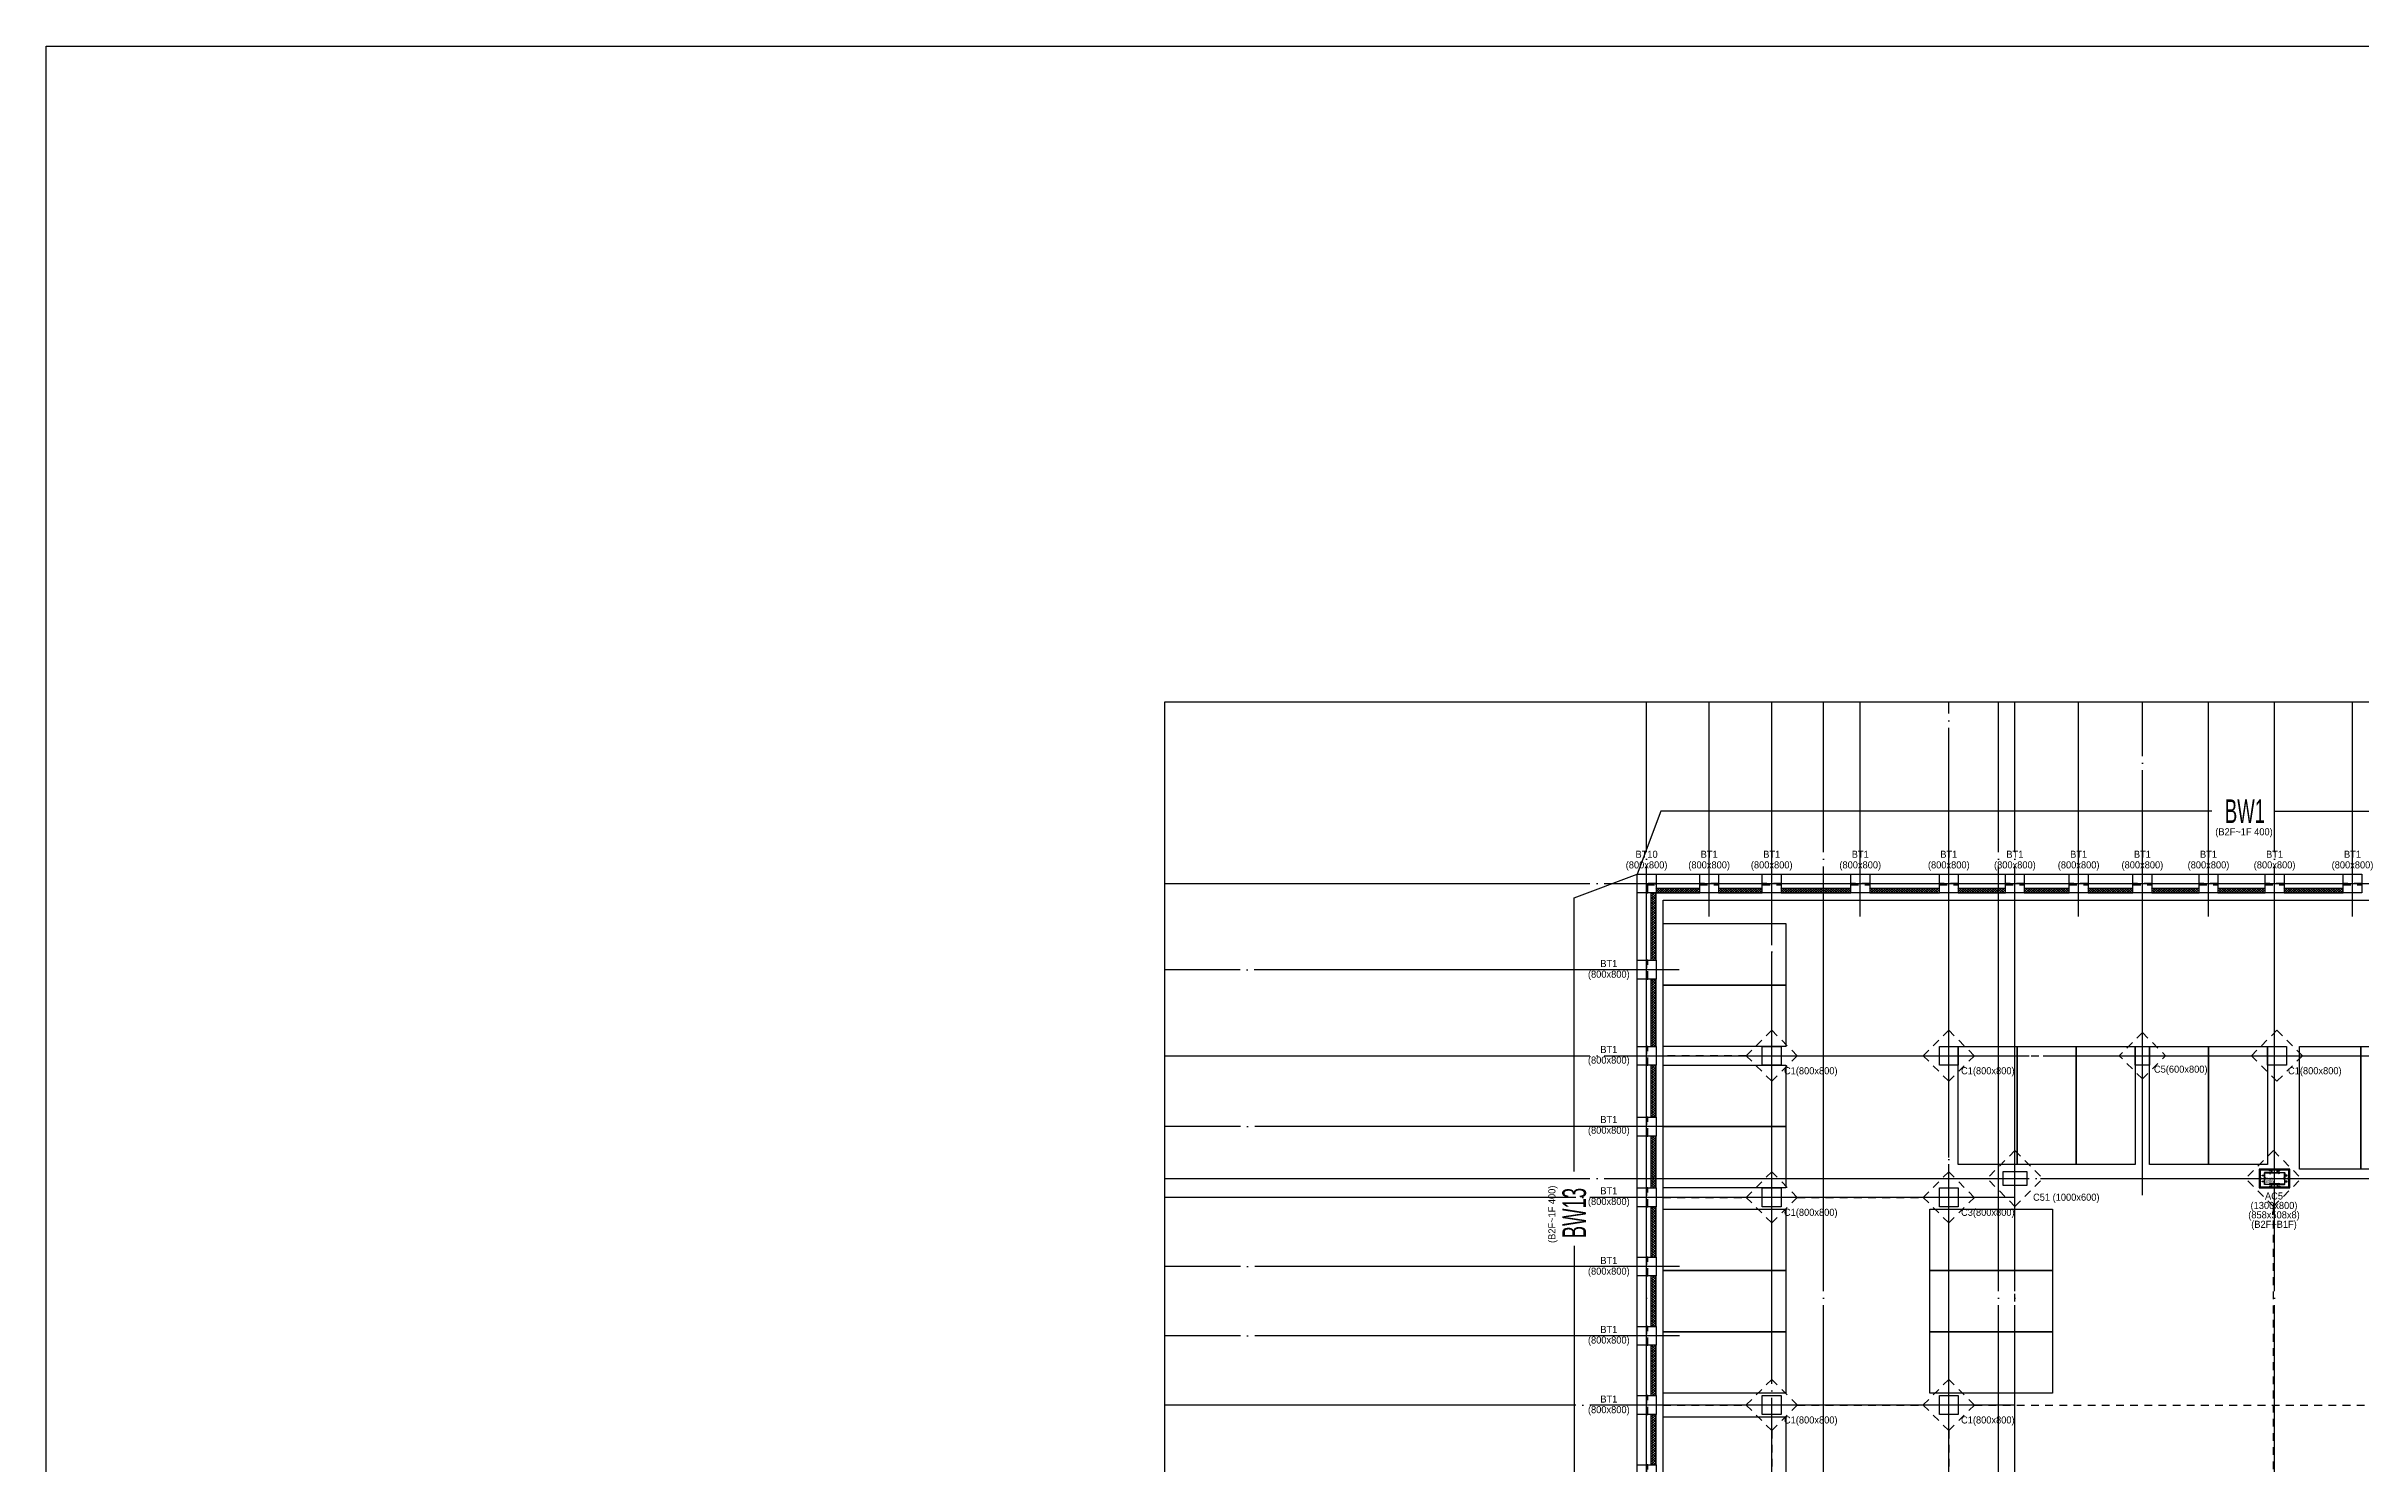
# Model space of a CAD drawing. Header units: millimetres. Extents: x -47382 to 204618, y -51045 to 127155.
# Drawn here: x -47382 to 50689, y 67041 to 127155 of the extents above; entities that cross this region are included whole.
import ezdxf
from ezdxf.enums import TextEntityAlignment as Align

# ---------------------------------------------------------------- set-up
doc = ezdxf.new("R2010")
doc.units = ezdxf.units.MM
doc.header["$LTSCALE"] = 300
doc.header["$MEASUREMENT"] = 0
doc.linetypes.add('CEN', pattern=[62, 60, -1, 0, -1])
doc.linetypes.add('HID', pattern=[2, 1.1, -0.9])
doc.layers.get('0').update_dxf_attribs({"linetype": 'CONTINUOUS'})
doc.layers.get('Defpoints').update_dxf_attribs({"color": 153, "linetype": 'CONTINUOUS'})
for name, color, linetype in [('A-CEN', 1, 'CEN'), ('A-FLOR-PFIX', 6, 'CONTINUOUS'), ('A-FLOR-PKNG-TYP1', 95, 'CONTINUOUS'), ('A-ST-AXIS-CEN', 252, 'CEN'), ('A-ST-COL', 2, 'CONTINUOUS'), ('A-ST-CONC', 2, 'CONTINUOUS'), ('A-WALL-MASN', 3, 'CONTINUOUS'), ('AA-CJ', 4, 'HID'), ('Bound', 9, 'CONTINUOUS'), ('HID', 7, 'HID'), ('블럭', 5, 'CONTINUOUS')]:
    doc.layers.add(name, color=color, linetype=linetype)
doc.layers.add('Defpoint', color=161, linetype='CONTINUOUS', plot=False)
doc.layers.add('보조근', color=7, linetype='CONTINUOUS', lineweight=0)
doc.styles.add('ksm', font='')
doc.styles.add('SH_대대리576', font='NanumGothicBold.ttf')
doc.styles.add('돋움', font='')
doc.styles.get('ksm').set_extended_font_data('Dotum')
doc.styles.get('돋움').set_extended_font_data('Dotum')

# ---------------------------------------------------------------- blocks, each defined once
blk = doc.blocks.new('xbar')
at = {"layer": 'Defpoints'}
blk.add_lwpolyline([(-21, 21), (21, 21), (21, -21), (-21, -21)], close=True, dxfattribs=at)
at = {"layer": '보조근'}
for p, q in [((-21, -21), (21, 21)), ((-21, 21), (21, -21))]:
    blk.add_line(p, q, dxfattribs=at)
blk = doc.blocks.new('AC5(b2~b1f)')
for points in [[(495, 674), (845, 674), (845, 644), (495, 644)], [(495, 166), (845, 166), (845, 196), (495, 196)]]:
    blk.add_hatch(color=9).paths.add_polyline_path(points)
for points in [[(151, 538), (151, 530), (141, 530), (141, 564), (151, 564), (151, 556), (241, 556), (241, 538)], [(151, 284), (151, 276), (141, 276), (141, 310), (151, 310), (151, 302), (241, 302), (241, 284)], [(536, 764), (528, 764), (528, 774), (562, 774), (562, 764), (554, 764), (554, 674), (536, 674)], [(536, 76), (528, 76), (528, 66), (562, 66), (562, 76), (554, 76), (554, 166), (536, 166)], [(786, 764), (778, 764), (778, 774), (812, 774), (812, 764), (804, 764), (804, 674), (786, 674)], [(786, 76), (778, 76), (778, 66), (812, 66), (812, 76), (804, 76), (804, 166), (786, 166)], [(1189, 538), (1189, 530), (1199, 530), (1199, 564), (1189, 564), (1189, 556), (1099, 556), (1099, 538)], [(1189, 284), (1189, 276), (1199, 276), (1199, 310), (1189, 310), (1189, 302), (1099, 302), (1099, 284)]]:
    blk.add_lwpolyline(points, close=True)
at = {"color": 8, "linetype": 'Continuous'}
for points in [[(495, 674), (845, 674), (845, 644), (495, 644)], [(495, 166), (845, 166), (845, 196), (495, 196)]]:
    blk.add_lwpolyline(points, close=True, dxfattribs=at)
at = {"layer": 'A-ST-COL', "color": 2, "linetype": 'Continuous'}
for p, q in [((1280, 780), (60, 780)), ((60, 780), (60, 60)), ((60, 60), (1280, 60)), ((1280, 60), (1280, 780))]:
    blk.add_line(p, q, dxfattribs=at)
for points in [[(486, 650), (475, 619), (482, 616), (494, 647, 0.520567), (475, 674), (261, 674, 0.414214), (241, 654), (241, 440, 0.520567), (268, 421), (299, 433), (296, 440), (265, 429, -0.520567), (249, 440), (249, 654, -0.414214), (261, 666), (475, 666, -0.520567)], [(486, 190), (475, 221), (482, 224), (494, 193, -0.520567), (475, 166), (261, 166, -0.414214), (241, 186), (241, 400, -0.520567), (268, 419), (299, 407), (296, 400), (265, 411, 0.520567), (249, 400), (249, 186, 0.414214), (261, 174), (475, 174, 0.520567)], [(854, 650), (865, 619), (858, 616), (846, 647, -0.520567), (865, 674), (1079, 674, -0.414214), (1099, 654), (1099, 440, -0.520567), (1072, 421), (1041, 433), (1044, 440), (1075, 429, 0.520567), (1091, 440), (1091, 654, 0.414214), (1079, 666), (865, 666, 0.520567)], [(854, 190), (865, 221), (858, 224), (846, 193, 0.520567), (865, 166), (1079, 166, 0.414214), (1099, 186), (1099, 400, 0.520567), (1072, 419), (1041, 407), (1044, 400), (1075, 411, -0.520567), (1091, 400), (1091, 186, -0.414214), (1079, 174), (865, 174, -0.520567)]]:
    blk.add_lwpolyline(points, format="xyb", close=True, dxfattribs=at)
at = {"layer": 'Bound', "color": 9, "linetype": 'Continuous'}
for p, q in [((1320, 820), (20, 820)), ((20, 820), (20, 20)), ((20, 20), (1320, 20)), ((1320, 20), (1320, 820))]:
    blk.add_line(p, q, dxfattribs=at)
at = {"layer": 'Defpoint'}
for p, q in [((0, 420), (1340, 420)), ((670, 0), (670, 840))]:
    blk.add_line(p, q, dxfattribs=at)
at = {"layer": '보조근', "xscale": -1}
for p, rotation in [((81, 420), 270.0000000000006), ((470, 81), 90.0000000000005), ((870, 759), 270.0000000000006), ((1259, 420), 270.0000000000006)]:
    blk.add_blockref('xbar', p, dxfattribs=dict(at, rotation=rotation))
at = {"layer": '보조근'}
for p, rotation in [((470, 759), 89.99999999999937), ((870, 81), 269.9999999999994)]:
    blk.add_blockref('xbar', p, dxfattribs=dict(at, rotation=rotation))
at = {"layer": 'Defpoint', "linetype": 'Continuous', "style": 'SH_대대리576'}
for s, p in [('AC5 (B2~B1F)', (295, 437)), ('858x508x8', (295, 271)), ('1300x800', (295, 352))]:
    blk.add_text(s, height=50, dxfattribs=at).set_placement(p, align=Align.MIDDLE_LEFT)
blk = doc.blocks.new('ACT 지하2층구조평면도')
at = {"layer": 'A-ST-COL'}
for points in [[(67382, 143116), (68182, 143116), (68182, 142316), (67382, 142316), (67382, 143116)], [(70032, 143116), (70832, 143116), (70832, 142316), (70032, 142316), (70032, 143116)], [(72682, 143116), (73482, 143116), (73482, 142316), (72682, 142316), (72682, 143116)], [(76432, 143116), (77232, 143116), (77232, 142316), (76432, 142316), (76432, 143116)], [(80182, 143116), (80982, 143116), (80982, 142316), (80182, 142316), (80182, 143116)], [(82982, 143116), (83782, 143116), (83782, 142316), (82982, 142316), (82982, 143116)], [(85682, 143116), (86482, 143116), (86482, 142316), (85682, 142316), (85682, 143116)], [(88382, 143116), (89182, 143116), (89182, 142316), (88382, 142316), (88382, 143116)], [(91182, 143116), (91982, 143116), (91982, 142316), (91182, 142316), (91182, 143116)], [(93982, 143116), (94782, 143116), (94782, 142316), (93982, 142316), (93982, 143116)], [(97282, 143116), (98082, 143116), (98082, 142316), (97282, 142316), (97282, 143116)], [(67382, 138666), (67382, 139466), (68182, 139466), (68182, 138666), (67382, 138666)], [(67382, 135016), (67382, 135816), (68182, 135816), (68182, 135016), (67382, 135016)], [(88482, 135816), (89082, 135816), (89082, 135016), (88482, 135016), (88482, 135816)], [(67382, 132016), (67382, 132816), (68182, 132816), (68182, 132016), (67382, 132016)], [(67382, 129016), (67382, 129816), (68182, 129816), (68182, 129016), (67382, 129016)], [(67382, 126086), (67382, 126886), (68182, 126886), (68182, 126086), (67382, 126086)], [(67382, 123146), (67382, 123946), (68182, 123946), (68182, 123146), (67382, 123146)], [(67382, 120216), (67382, 121016), (68182, 121016), (68182, 120216), (67382, 120216)], [(67382, 117286), (67382, 118086), (68182, 118086), (68182, 117286), (67382, 117286)]]:
    blk.add_lwpolyline(points, dxfattribs=at)
for points in [[(72682, 135816), (73482, 135816), (73482, 135016), (72682, 135016)], [(80182, 135816), (80982, 135816), (80982, 135016), (80182, 135016)], [(94082, 135816), (94882, 135816), (94882, 135016), (94082, 135016)], [(82882, 130516), (83882, 130516), (83882, 129916), (82882, 129916)], [(72682, 129816), (73482, 129816), (73482, 129016), (72682, 129016)], [(80182, 129816), (80982, 129816), (80982, 129016), (80182, 129016)], [(72682, 121016), (73482, 121016), (73482, 120216), (72682, 120216)], [(80182, 121016), (80982, 121016), (80982, 120216), (80182, 120216)]]:
    blk.add_lwpolyline(points, close=True, dxfattribs=at)
at = {"layer": 'Defpoint'}
for points in [[(0, 178200), (252000, 178200), (252000, 0), (0, 0)], [(189382, 51045), (47382, 51045), (47382, 150416), (189382, 150416)]]:
    blk.add_lwpolyline(points, close=True, dxfattribs=at)
blk.add_blockref('AC5(b2~b1f)', (93712, 129796))

msp = doc.modelspace()

# ---------------------------------------------------------------- hatches: boundary and pattern name
at = {"layer": '블럭', "transparency": 33554687}
h = msp.add_hatch(dxfattribs=at)
h.set_pattern_fill('ANSI37', color=256, scale=600)
h.paths.add_polyline_path([(20800, 88421), (20600, 88421), (20600, 91271), (20800, 91271)])
h = msp.add_hatch(dxfattribs=at)
h.set_pattern_fill('ANSI37', color=256, scale=600)
h.paths.add_polyline_path([(20800, 91471), (22650, 91471), (22650, 91271), (20800, 91271)])
h = msp.add_hatch(dxfattribs=at)
h.set_pattern_fill('ANSI37', color=256, scale=600)
h.paths.add_polyline_path([(23450, 91471), (25300, 91471), (25300, 91271), (23450, 91271)])
h = msp.add_hatch(dxfattribs=at)
h.set_pattern_fill('ANSI37', color=256, scale=600)
h.set_pattern_definition([(45, (2650, -4e-09), (-53.03301, 53.03301), []), (135, (2650, -4e-09), (-53.03301, -53.03301), [])])
h.paths.add_polyline_path([(26100, 91471), (29050, 91471), (29050, 91271), (26100, 91271)])
h = msp.add_hatch(dxfattribs=at)
h.set_pattern_fill('ANSI37', color=256, scale=600)
h.set_pattern_definition([(45, (6400, 0), (-53.03301, 53.03301), []), (135, (6400, 0), (-53.03301, -53.03301), [])])
h.paths.add_polyline_path([(29850, 91471), (32800, 91471), (32800, 91271), (29850, 91271)])
h = msp.add_hatch(dxfattribs=at)
h.set_pattern_fill('ANSI37', color=256, scale=600)
h.set_pattern_definition([(45, (10150, 0), (-53.03301, 53.03301), []), (135, (10150, 0), (-53.03301, -53.03301), [])])
h.paths.add_polyline_path([(33600, 91471), (35600, 91471), (35600, 91271), (33600, 91271)])
h = msp.add_hatch(dxfattribs=at)
h.set_pattern_fill('ANSI37', color=256, scale=600)
h.set_pattern_definition([(45, (12950, -2e-09), (-53.03301, 53.03301), []), (135, (12950, -2e-09), (-53.03301, -53.03301), [])])
h.paths.add_polyline_path([(36400, 91471), (38300, 91471), (38300, 91271), (36400, 91271)])
h = msp.add_hatch(dxfattribs=at)
h.set_pattern_fill('ANSI37', color=256, scale=600)
h.set_pattern_definition([(45, (15650, 2e-09), (-53.03301, 53.03301), []), (135, (15650, 2e-09), (-53.03301, -53.03301), [])])
h.paths.add_polyline_path([(39100, 91471), (41000, 91471), (41000, 91271), (39100, 91271)])
h = msp.add_hatch(dxfattribs=at)
h.set_pattern_fill('ANSI37', color=256, scale=600)
h.set_pattern_definition([(45, (18350, 2e-09), (-53.03301, 53.03301), []), (135, (18350, 2e-09), (-53.03301, -53.03301), [])])
h.paths.add_polyline_path([(41800, 91471), (43800, 91471), (43800, 91271), (41800, 91271)])
h = msp.add_hatch(dxfattribs=at)
h.set_pattern_fill('ANSI37', color=256, scale=600)
h.set_pattern_definition([(45, (21150, -2e-09), (-53.03301, 53.03301), []), (135, (21150, -2e-09), (-53.03301, -53.03301), [])])
h.paths.add_polyline_path([(44600, 91471), (46600, 91471), (46600, 91271), (44600, 91271)])
h = msp.add_hatch(dxfattribs=at)
h.set_pattern_fill('ANSI37', color=256, scale=600)
h.set_pattern_definition([(45, (23950, -3e-09), (-53.03301, 53.03301), []), (135, (23950, -3e-09), (-53.03301, -53.03301), [])])
h.paths.add_polyline_path([(47400, 91471), (49900, 91471), (49900, 91271), (47400, 91271)])
h = msp.add_hatch(dxfattribs=at)
h.set_pattern_fill('ANSI37', color=256, scale=600)
h.paths.add_polyline_path([(20800, 84771), (20600, 84771), (20600, 87621), (20800, 87621)])
h = msp.add_hatch(dxfattribs=at)
h.set_pattern_fill('ANSI37', color=256, scale=600)
h.paths.add_polyline_path([(20800, 81771), (20600, 81771), (20600, 83971), (20800, 83971)])
h = msp.add_hatch(dxfattribs=at)
h.set_pattern_fill('ANSI37', color=256, scale=600)
h.paths.add_polyline_path([(20800, 78771), (20600, 78771), (20600, 80971), (20800, 80971)])
h = msp.add_hatch(dxfattribs=at)
h.set_pattern_fill('ANSI37', color=256, scale=600)
h.paths.add_polyline_path([(20800, 75841), (20600, 75841), (20600, 77971), (20800, 77971)])
h = msp.add_hatch(dxfattribs=at)
h.set_pattern_fill('ANSI37', color=256, scale=600)
h.paths.add_polyline_path([(20800, 72901), (20600, 72901), (20600, 75041), (20800, 75041)])
h = msp.add_hatch(dxfattribs=at)
h.set_pattern_fill('ANSI37', color=256, scale=600)
h.paths.add_polyline_path([(20800, 69971), (20600, 69971), (20600, 72101), (20800, 72101)])
h = msp.add_hatch(dxfattribs=at)
h.set_pattern_fill('ANSI37', color=256, scale=600)
h.paths.add_polyline_path([(20800, 67041), (20600, 67041), (20600, 69171), (20800, 69171)])

# ---------------------------------------------------------------- linework, layer by layer
at = {"layer": 'A-CEN'}
for p, q in [((23050, 90271), (23050, 99371)), ((29450, 90271), (29450, 99371)), ((38700, 90271), (38700, 99371)), ((44200, 90271), (44200, 99371)), ((50300, 90271), (50300, 99371)), ((21780, 88021), (0, 88021)), ((21800, 81371), (0, 81371)), ((21800, 75441), (0, 75441)), ((21800, 72501), (0, 72501))]:
    msp.add_line(p, q, dxfattribs=at)
at = {"layer": 'A-FLOR-PFIX'}
for p, q in [((21100, 52971), (21100, 90971)), ((21100, 90971), (69400, 90971))]:
    msp.add_line(p, q, dxfattribs=at)
at = {"layer": 'A-FLOR-PKNG-TYP1'}
for points in [[(21100, 89971), (26300, 89971), (26300, 87371), (21100, 87371), (21100, 89971)], [(21100, 87371), (26300, 87371), (26300, 84771), (21100, 84771), (21100, 87371)], [(36100, 84771), (36100, 79771), (33600, 79771), (33600, 84771), (36100, 84771)], [(38600, 84771), (38600, 79771), (36100, 79771), (36100, 84771), (38600, 84771)], [(41100, 84771), (41100, 79771), (38600, 79771), (38600, 84771), (41100, 84771)], [(44200, 84771), (44200, 79771), (41700, 79771), (41700, 84771), (44200, 84771)], [(46700, 84771), (46700, 79771), (44200, 79771), (44200, 84771), (46700, 84771)], [(48050, 79571), (48050, 84771), (50650, 84771), (50650, 79571), (48050, 79571)], [(50650, 79571), (50650, 84771), (53250, 84771), (53250, 79571), (50650, 79571)], [(21100, 83971), (26300, 83971), (26300, 81371), (21100, 81371), (21100, 83971)], [(21100, 81371), (26300, 81371), (26300, 78771), (21100, 78771), (21100, 81371)], [(21100, 77871), (26300, 77871), (26300, 75271), (21100, 75271), (21100, 77871)], [(32400, 77871), (37600, 77871), (37600, 75271), (32400, 75271), (32400, 77871)], [(21100, 75271), (26300, 75271), (26300, 72671), (21100, 72671), (21100, 75271)], [(32400, 75271), (37600, 75271), (37600, 72671), (32400, 72671), (32400, 75271)], [(21100, 72671), (26300, 72671), (26300, 70071), (21100, 70071), (21100, 72671)], [(32400, 72671), (37600, 72671), (37600, 70071), (32400, 70071), (32400, 72671)], [(21100, 69071), (26300, 69071), (26300, 66471), (21100, 66471), (21100, 69071)]]:
    msp.add_lwpolyline(points, dxfattribs=at)
at = {"layer": 'A-ST-AXIS-CEN'}
for p, q in [((20400, 0), (20400, 99371)), ((25700, 51871), (25700, 99371)), ((27900, 0), (27900, 99371)), ((33200, 43071), (33200, 99371)), ((35300, 0), (35300, 99371)), ((36000, 0), (36000, 99371)), ((41400, 78471), (41400, 99371)), ((47000, 0), (47000, 99371)), ((0, 91671), (142000, 91671)), ((0, 84371), (70400, 84371)), ((0, 79171), (142000, 79171)), ((36000, 78371), (0, 78371)), ((36000, 69571), (0, 69571))]:
    msp.add_line(p, q, dxfattribs=at)
at = {"layer": 'A-ST-CONC'}
for points in [[(20000, 88421), (20000, 91271)], [(20400, 88421), (20400, 91271)], [(20800, 92071), (22650, 92071)], [(20800, 91671), (22650, 91671)], [(23450, 92071), (25300, 92071)], [(23450, 91671), (25300, 91671)], [(26100, 92071), (29050, 92071)], [(26100, 91671), (29050, 91671)], [(29850, 92071), (32800, 92071)], [(29850, 91671), (32800, 91671)], [(33600, 92071), (35600, 92071)], [(33600, 91671), (35600, 91671)], [(36400, 92071), (38300, 92071)], [(36400, 91671), (38300, 91671)], [(39100, 92071), (41000, 92071)], [(39100, 91671), (41000, 91671)], [(41800, 92071), (43800, 92071)], [(41800, 91671), (43800, 91671)], [(44600, 92071), (46600, 92071)], [(44600, 91671), (46600, 91671)], [(47400, 92071), (49900, 92071)], [(47400, 91671), (49900, 91671)], [(20000, 84771), (20000, 87621)], [(20400, 84771), (20400, 87621)], [(20000, 81771), (20000, 83971)], [(20400, 81771), (20400, 83971)], [(20000, 78771), (20000, 80971)], [(20400, 78771), (20400, 80971)], [(20000, 75841), (20000, 77971)], [(20400, 75841), (20400, 77971)], [(20000, 72901), (20000, 75041)], [(20400, 72901), (20400, 75041)], [(20000, 69971), (20000, 72101)], [(20400, 69971), (20400, 72101)], [(20000, 67041), (20000, 69171)], [(20400, 67041), (20400, 69171)]]:
    msp.add_lwpolyline(points, dxfattribs=at)
at = {"layer": 'A-WALL-MASN'}
for points in [[(20600, 88421), (20600, 91271)], [(20800, 91471), (22650, 91471)], [(20800, 88421), (20800, 91271)], [(20800, 91271), (22650, 91271)], [(23450, 91471), (25300, 91471)], [(23450, 91271), (25300, 91271)], [(26100, 91471), (29050, 91471)], [(26100, 91271), (29050, 91271)], [(29850, 91471), (32800, 91471)], [(29850, 91271), (32800, 91271)], [(33600, 91471), (35600, 91471)], [(33600, 91271), (35600, 91271)], [(36400, 91471), (38300, 91471)], [(36400, 91271), (38300, 91271)], [(39100, 91471), (41000, 91471)], [(39100, 91271), (41000, 91271)], [(41800, 91471), (43800, 91471)], [(41800, 91271), (43800, 91271)], [(44600, 91471), (46600, 91471)], [(44600, 91271), (46600, 91271)], [(47400, 91471), (49900, 91471)], [(47400, 91271), (49900, 91271)], [(20600, 84771), (20600, 87621)], [(20800, 84771), (20800, 87621)], [(20600, 81771), (20600, 83971)], [(20800, 81771), (20800, 83971)], [(20600, 78771), (20600, 80971)], [(20800, 78771), (20800, 80971)], [(20600, 75841), (20600, 77971)], [(20800, 75841), (20800, 77971)], [(20600, 72901), (20600, 75041)], [(20800, 72901), (20800, 75041)], [(20600, 69971), (20600, 72101)], [(20800, 69971), (20800, 72101)], [(20600, 67041), (20600, 69171)], [(20800, 67041), (20800, 69171)]]:
    msp.add_lwpolyline(points, dxfattribs=at)
at = {"layer": 'AA-CJ'}
for p, q in [((25700, 85454), (25700, 90971)), ((33200, 85454), (33200, 90971)), ((41400, 85354), (41400, 90971)), ((25700, 85454), (24617, 84371)), ((25700, 85454), (26783, 84371)), ((33200, 85454), (32117, 84371)), ((33200, 85454), (34283, 84371)), ((41400, 85354), (40417, 84371)), ((41400, 85354), (42383, 84371)), ((47100, 85454), (46017, 84371)), ((47100, 85454), (48183, 84371)), ((24617, 84371), (21100, 84371)), ((25700, 83289), (24617, 84371)), ((25700, 83289), (26783, 84371)), ((26783, 84371), (32117, 84371)), ((33200, 83289), (32117, 84371)), ((33200, 83289), (34283, 84371)), ((34283, 84371), (40417, 84371)), ((41400, 83389), (40417, 84371)), ((41400, 83389), (42383, 84371)), ((42383, 84371), (46017, 84371)), ((47100, 83289), (46017, 84371)), ((47100, 83289), (48183, 84371)), ((48183, 84371), (52567, 84371)), ((41400, 79171), (41400, 83389)), ((25700, 79454), (25700, 83289)), ((33200, 79454), (33200, 83289)), ((25700, 79454), (24617, 78371)), ((25700, 79454), (26783, 78371)), ((33200, 79454), (32117, 78371)), ((33200, 79454), (34283, 78371)), ((36000, 80354), (34817, 79171)), ((36000, 80354), (37183, 79171)), ((46950, 80354), (45767, 79171)), ((46950, 80354), (48133, 79171)), ((36000, 77989), (34817, 79171)), ((36000, 77989), (37183, 79171)), ((37083, 79171), (45767, 79171)), ((46950, 77989), (45767, 79171)), ((46950, 77989), (48133, 79171)), ((48133, 79171), (56817, 79171)), ((21100, 78371), (24617, 78371)), ((25700, 77289), (24617, 78371)), ((25700, 77289), (26783, 78371)), ((26783, 78371), (32117, 78371)), ((33200, 77289), (32117, 78371)), ((33200, 77289), (34283, 78371)), ((35717, 78371), (34283, 78371)), ((36000, 64954), (36000, 78089)), ((46950, 65054), (46950, 77989)), ((25700, 70654), (25700, 77289)), ((33200, 70654), (33200, 77289)), ((25700, 70654), (24617, 69571)), ((25700, 70654), (26783, 69571)), ((33200, 70654), (32117, 69571)), ((33200, 70654), (34283, 69571)), ((21100, 69571), (24617, 69571)), ((25700, 68489), (24617, 69571)), ((25700, 68489), (26783, 69571)), ((26783, 69571), (32117, 69571)), ((33200, 68489), (32117, 69571)), ((33200, 68489), (34283, 69571)), ((34283, 69571), (116000, 69571)), ((25700, 68489), (25700, 61654)), ((33200, 68489), (33200, 63871))]:
    msp.add_line(p, q, dxfattribs=at)
at = {"layer": 'Defpoint'}
for points in [[(-47382, 127155), (204618, 127155), (204618, -51045), (-47382, -51045)], [(142000, 0), (0, 0), (0, 99371), (142000, 99371)]]:
    msp.add_lwpolyline(points, close=True, dxfattribs=at)
at = {"layer": 'Defpoints'}
for points in [[(44342, 94739), (21000, 94739), (20000, 92072)], [(47000, 94739), (74200, 94739), (75200, 92072)], [(17333, 79472), (17333, 91071), (20000, 92071)], [(17333, 76322), (17333, 64871), (20000, 63871)]]:
    msp.add_lwpolyline(points, dxfattribs=at)
at = {"layer": 'HID'}
for points in [[(20400, 91671), (20400, 91621), (20800, 91621), (20800, 91671)], [(20400, 91271), (20450, 91271), (20450, 91621), (20400, 91621)], [(22650, 91671), (22650, 91621), (23450, 91621), (23450, 91671)], [(25300, 91671), (25300, 91621), (26100, 91621), (26100, 91671)], [(29050, 91671), (29050, 91621), (29850, 91621), (29850, 91671)], [(32800, 91671), (32800, 91621), (33600, 91621), (33600, 91671)], [(35600, 91671), (35600, 91621), (36400, 91621), (36400, 91671)], [(38300, 91671), (38300, 91621), (39100, 91621), (39100, 91671)], [(41000, 91671), (41000, 91621), (41800, 91621), (41800, 91671)], [(43800, 91671), (43800, 91621), (44600, 91621), (44600, 91671)], [(46600, 91671), (46600, 91621), (47400, 91621), (47400, 91671)], [(49900, 91671), (49900, 91621), (50700, 91621), (50700, 91671)], [(20400, 87621), (20450, 87621), (20450, 88421), (20400, 88421)], [(20400, 83971), (20450, 83971), (20450, 84771), (20400, 84771)], [(20400, 80971), (20450, 80971), (20450, 81771), (20400, 81771)], [(20400, 77971), (20450, 77971), (20450, 78771), (20400, 78771)], [(20400, 75041), (20450, 75041), (20450, 75841), (20400, 75841)], [(20400, 72101), (20450, 72101), (20450, 72901), (20400, 72901)], [(20400, 69171), (20450, 69171), (20450, 69971), (20400, 69971)], [(20400, 66241), (20450, 66241), (20450, 67041), (20400, 67041)]]:
    msp.add_lwpolyline(points, close=True, dxfattribs=at)

# ---------------------------------------------------------------- block references
msp.add_blockref('ACT 지하2층구조평면도', (-47382, -51045))

# ---------------------------------------------------------------- texts
at = {"layer": 'Defpoints', "style": 'ksm', "width": 0.6}
msp.add_text('BW1', height=1000, dxfattribs=at).set_placement((45745, 94739), align=Align.MIDDLE_CENTER)
at = {"layer": 'Defpoints', "linetype": 'Continuous', "style": '돋움'}
msp.add_text('(B2F~1F 400)', height=300, dxfattribs=at).set_placement((45704, 93866), align=Align.MIDDLE_CENTER)
for s, p in [('(800x800)', (20400, 92222)), ('BT10', (20400, 92672)), ('(800x800)', (23050, 92222)), ('BT1', (23050, 92672)), ('(800x800)', (25700, 92222)), ('BT1', (25700, 92672)), ('(800x800)', (29450, 92222)), ('BT1', (29450, 92672)), ('(800x800)', (33200, 92222)), ('BT1', (33200, 92672)), ('(800x800)', (36000, 92222)), ('BT1', (36000, 92672)), ('(800x800)', (38700, 92222)), ('BT1', (38700, 92672)), ('(800x800)', (41400, 92222)), ('BT1', (41400, 92672)), ('(800x800)', (44200, 92222)), ('BT1', (44200, 92672)), ('(800x800)', (47000, 92222)), ('BT1', (47000, 92672)), ('(800x800)', (50300, 92222)), ('BT1', (50300, 92672)), ('BT1', (18800, 88040)), ('(800x800)', (18800, 87590)), ('(800x800)', (18800, 83950)), ('BT1', (18800, 84400)), ('C1(800x800)', (27354, 83498)), ('C1(800x800)', (34854, 83498)), ('C5(600x800)', (43025, 83564)), ('C1(800x800)', (48704, 83498)), ('BT1', (18800, 81428)), ('(800x800)', (18800, 80978)), ('BT1', (18800, 78410)), ('C51 (1000x600)', (38177, 78137)), ('AC5', (46975, 78190)), ('(800x800)', (18800, 77960)), ('C1(800x800)', (27354, 77498)), ('C3(800x800)', (34854, 77498)), ('(858x508x8)', (46975, 77390)), ('(1300x800)', (46975, 77790)), ('(B2F~B1F)', (46975, 76990)), ('BT1', (18800, 75455)), ('(800x800)', (18800, 75005)), ('BT1', (18800, 72535)), ('(800x800)', (18800, 72085)), ('BT1', (18800, 69584)), ('(800x800)', (18800, 69134)), ('C1(800x800)', (27354, 68698)), ('C1(800x800)', (34854, 68698))]:
    msp.add_text(s, height=300, dxfattribs=at).set_placement(p, align=Align.BOTTOM_CENTER)
msp.add_text('(B2F~1F 400)', height=300, rotation=90, dxfattribs=at).set_placement((16389, 77655), align=Align.MIDDLE_CENTER)
at = {"layer": 'Defpoints', "style": 'ksm', "width": 0.6}
msp.add_text('BW13', height=1000, rotation=90, dxfattribs=at).set_placement((17333, 77704), align=Align.MIDDLE_CENTER)

doc.saveas('drawing.dxf')
